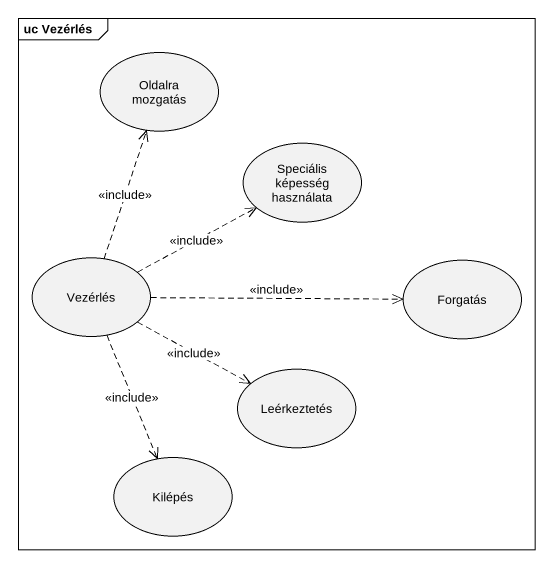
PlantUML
@startuml
mainframe uc Vezérlés
usecase "Oldalra mozgatás" as Oldalra_mozgatás
usecase "Speciális képesség használata" as Speciális_képesség
usecase Vezérlés
usecase Forgatás
usecase Leérkeztetés
usecase Kilépés
Vezérlés .up.> Oldalra_mozgatás : <<include>>
Vezérlés .right.> Speciális_képesség : <<include>>
Vezérlés .right.> Forgatás : <<include>>
Vezérlés .right.> Leérkeztetés : <<include>>
Vezérlés ..> Kilépés : <<include>>
@enduml
